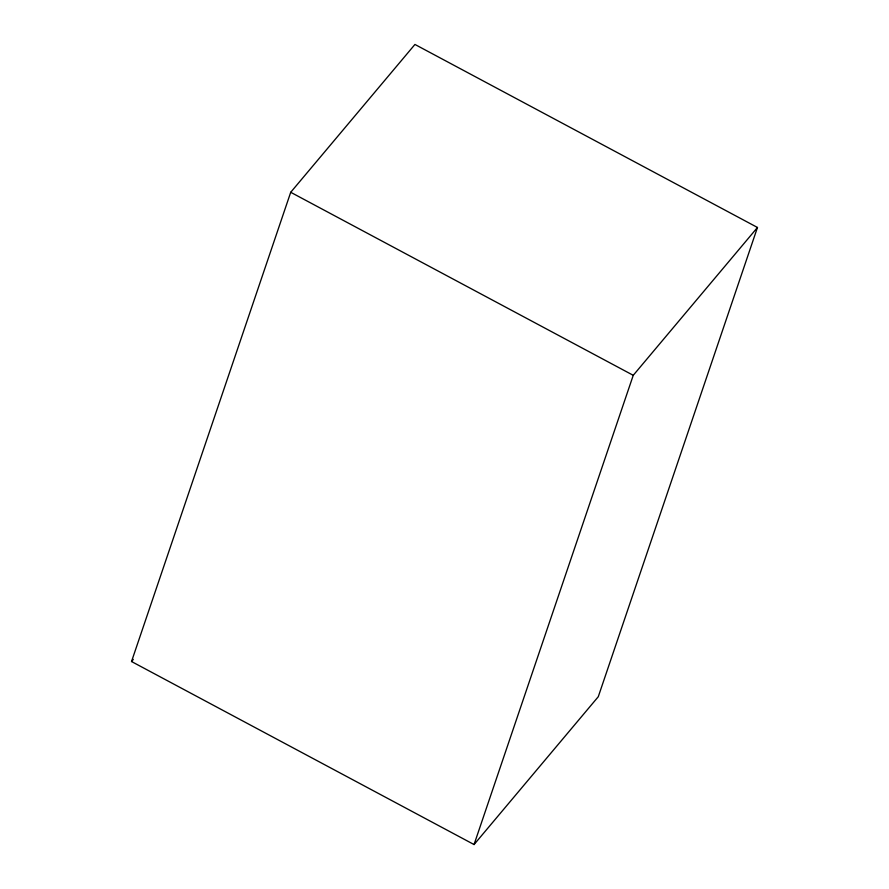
<?xml version="1.0" encoding="UTF-8"?>
<svg xmlns="http://www.w3.org/2000/svg" width="889" height="889" viewBox="0 0 889 889"><rect width="100%" height="100%" fill="white"/><g stroke="black" fill="none" stroke-linecap="round" stroke-linejoin="round"><path stroke-width="1.33" d="M131.528 661.527L290.714 192.291L414.941 44.45L757.472 227.473L598.286 696.709L474.059 844.55L131.528 661.527L133.294 659.416M474.059 844.55L633.246 375.314L757.472 227.473M290.714 192.291L633.246 375.314"/></g></svg>
